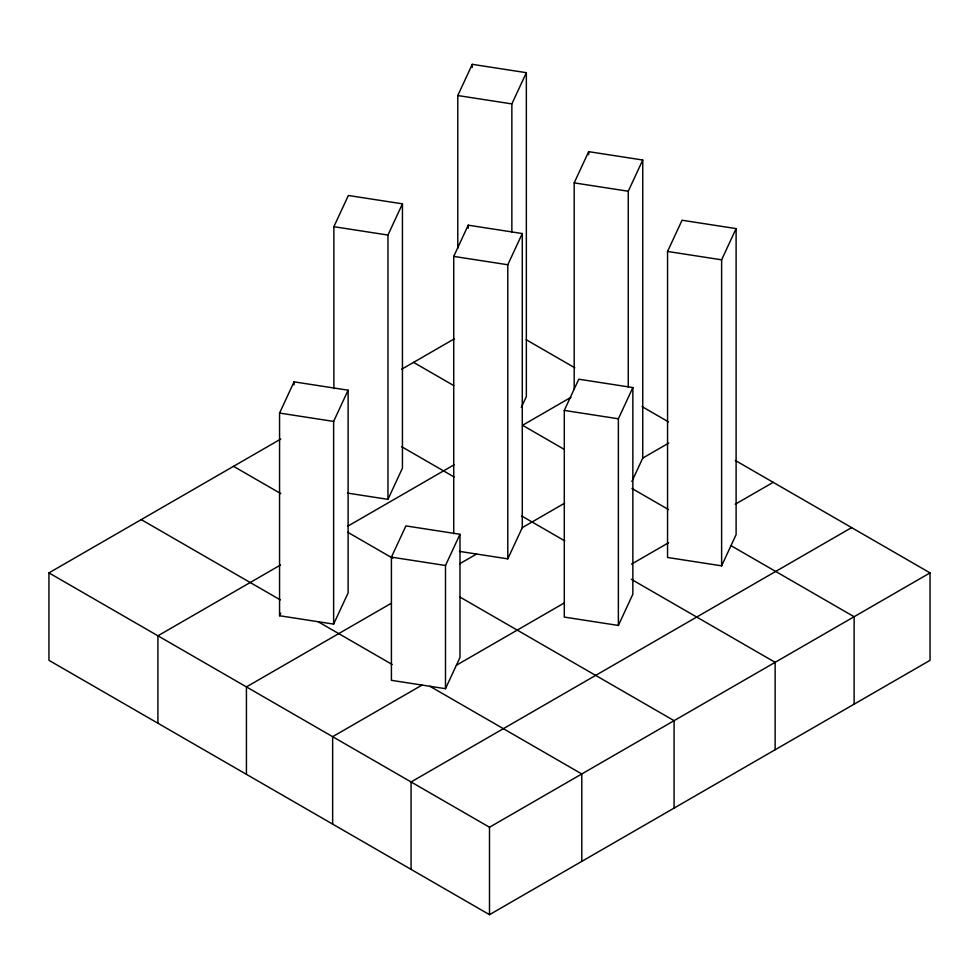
<?xml version="1.0" encoding="UTF-8"?>
<svg xmlns="http://www.w3.org/2000/svg" width="979" height="979" viewBox="0 0 979 979"><rect width="100%" height="100%" fill="white"/><g stroke="black" fill="none" stroke-linecap="round" stroke-linejoin="round"><path stroke-width="1.47" d="M333.876 388.626L333.876 226.7L348.365 195.482L402.442 203.84L402.442 468.133L387.953 499.351L347.398 493.073M279.566 413.065L294.055 381.847L348.12 390.205L348.12 592.895L333.631 624.112L279.566 615.742L279.566 413.065L333.631 421.423L348.12 390.205M387.953 499.351L387.953 235.058L402.442 203.84M457.78 248.323L457.78 95.538L472.27 64.333L526.347 72.691L526.347 396.593L521.317 407.423M511.858 232.243L511.858 103.909L526.347 72.691M279.566 615.742L280.753 613.172M453.73 533.726L453.73 256.4L468.219 225.182L522.284 233.54L522.284 527.644L507.795 558.862L459.445 551.373M507.795 558.862L507.795 264.758L522.284 233.54M391.416 557.124L405.906 525.907L459.983 534.277L459.983 657.472L445.494 688.69L391.416 680.332L391.416 557.124L445.494 565.495L459.983 534.277M574.196 389.226L574.196 182.877L588.673 151.659L642.75 160.018L642.75 458.086L631.896 481.46M628.261 386.889L628.261 191.235L642.75 160.018M564.296 410.421L578.785 379.203L632.85 387.574L632.85 594.241L618.373 625.446L564.296 617.088L564.296 410.421L618.373 418.792L632.85 387.574M667.556 251.456L682.045 220.238L736.11 228.609L736.11 534.62L721.621 565.838L667.556 557.479L667.556 251.456L721.621 259.814L736.11 228.609M735.315 460.46L930.05 572.886L930.05 660.323L489.5 914.667L48.95 660.323L48.95 572.886L280.777 439.045M401.72 369.218L454.158 338.942M280.52 565.005L157.913 635.799L157.913 723.236M347.741 526.2L454.085 464.805M570.965 397.315L522.529 425.29L564.137 449.312M391.453 603.174L246.427 686.903L246.427 774.34M459.653 563.794L476.577 554.028M522.284 527.644L564.553 503.23M642.75 458.086L668.767 443.071M422.047 685.067L332.652 736.685L332.652 824.11M456.373 665.255L564.149 603.027M631.528 564.124L668.584 542.733M735.229 504.246L773.202 482.329M851.62 527.608L411.07 781.964L411.07 869.389M48.95 572.886L489.5 827.243L930.05 572.886M457.78 95.538L511.858 103.909M574.196 182.877L628.261 191.235M333.876 226.7L387.953 235.058M453.73 256.4L507.795 264.758M526.261 339.762L574.832 367.81M642.065 406.615L668.486 421.876M413.566 362.377L453.766 385.591M631.957 488.472L668.535 509.582M730.995 545.646L854.116 616.733L854.116 704.158M401.537 446.632L454.121 476.981M521.501 515.884L564.724 540.849M631.357 579.311L775.135 662.33L775.135 749.755M233.528 466.322L280.789 493.612M347.778 532.282L392.701 558.214M459.751 596.933L674.078 720.666L674.078 808.103M141.245 519.604L280.288 599.882M318.089 621.702L392.163 664.472M429.94 686.291L581.795 773.961L581.795 861.385M721.621 259.814L721.621 565.838M618.373 418.792L618.373 625.446M588.673 151.659L588.673 154.719M489.5 827.243L489.5 914.667M472.27 64.333L472.27 67.38M468.219 225.182L468.219 228.229M445.494 565.495L445.494 688.69M333.631 421.423L333.631 624.112M294.055 381.847L294.055 384.894"/></g></svg>
